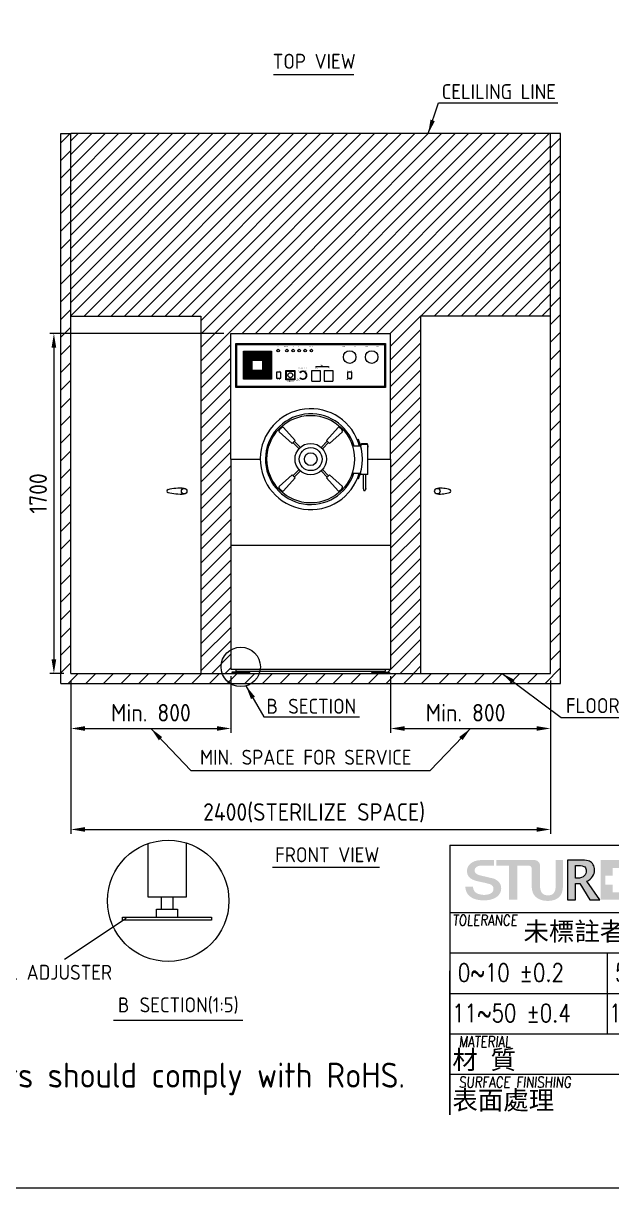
# Model space of a CAD drawing. Header units: millimetres. Extents: x -226924 to 28029, y 88 to 16082.
# Drawn here: x 19726 to 22671, y 88 to 5912 of the extents above; entities that cross this region are included whole.
import ezdxf

# ---------------------------------------------------------------- set-up
doc = ezdxf.new("R2010")
doc.units = ezdxf.units.MM
doc.linetypes.add('HIDDEN', pattern=[9.525, 6.35, -3.175])
doc.layers.get('0').update_dxf_attribs({"lineweight": 25})
for name, color, linetype, lineweight in [('D', 3, 'Continuous', 9), ('F', 7, 'Continuous', 15), ('H', 2, 'HIDDEN', 15), ('S', 4, 'Continuous', 15), ('線段', 7, 'Continuous', 25)]:
    doc.layers.add(name, color=color, linetype=linetype, lineweight=lineweight)
doc.styles.get("Standard").update_dxf_attribs({"font": 'KAIU.TTF'})
doc.styles.add('STU25', font='isocp2.shx')
doc.styles.add('Text', font='romans.shx', dxfattribs={"width": 0.8, "oblique": 10})
doc.dimstyles.new('STU25', dxfattribs={"dimscale": 35, "dimtxt": 2.5, "dimasz": 2, "dimexe": 0.6, "dimexo": 1, "dimgap": 1, "dimtad": 1, "dimdsep": 46, "dimtxsty": 'STU25', "dimcen": 2, "dimazin": 2, "dimtfac": 1, "dimtmove": 0, "dimatfit": 3, "dimfxl": 0, "dimtolj": 1, "dimtzin": 0, "dimarcsym": 0})
doc.dimstyles.new('STU25$7', dxfattribs={"dimscale": 35, "dimtxt": 2.5, "dimasz": 2, "dimexe": 1.25, "dimexo": 0.625, "dimgap": 1, "dimtad": 0, "dimdec": 4, "dimdsep": 46, "dimtxsty": 'STU25', "dimcen": 2.5, "dimazin": 2, "dimtfac": 1, "dimtdec": 4, "dimtmove": 0, "dimatfit": 3, "dimfxl": 0, "dimtolj": 1, "dimtzin": 0, "dimarcsym": 0})

# ---------------------------------------------------------------- blocks, each defined once
blk = doc.blocks.new('*D5')
at = {"layer": 'D', "color": 0, "lineweight": -2}
for p, q in [((19964.5, 2625.1), (19964.5, 1858.6)), ((22364.5, 2625.1), (22364.5, 1858.6)), ((20034.5, 1879.6), (22294.5, 1879.6))]:
    blk.add_line(p, q, dxfattribs=at)
at = {"layer": 'D', "color": 0}
for points in [[(20034.5, 1891.3), (20034.5, 1868), (19964.5, 1879.6)], [(22294.5, 1868), (22294.5, 1891.3), (22364.5, 1879.6)]]:
    blk.add_solid(points, dxfattribs=at)
at = {"layer": 'Defpoints', "color": 0}
for p in [(19964.5, 2660.1), (22364.5, 2660.1), (22364.5, 1879.6)]:
    blk.add_point(p, dxfattribs=at)
at = {"layer": 'D', "color": 0, "insert": (21181.4, 1962.7), "char_height": 87.5, "attachment_point": 5, "style": 'STU25'}
blk.add_mtext('\\A1;2400(STERILIZE SPACE)', dxfattribs=at)
blk = doc.blocks.new('*D7')
at = {"layer": 'D', "color": 0, "lineweight": -2}
for p, q in [((19964.5, 2625.1), (19964.5, 2363.7)), ((20764.5, 2646.1), (20764.5, 2363.7)), ((20034.5, 2384.7), (20694.5, 2384.7))]:
    blk.add_line(p, q, dxfattribs=at)
at = {"layer": 'D', "color": 0}
for points in [[(20034.5, 2396.4), (20034.5, 2373.1), (19964.5, 2384.7)], [(20694.5, 2373.1), (20694.5, 2396.4), (20764.5, 2384.7)]]:
    blk.add_solid(points, dxfattribs=at)
at = {"layer": 'Defpoints', "color": 0}
for p in [(20764.5, 2681.1), (19964.5, 2660.1), (20764.5, 2384.7)]:
    blk.add_point(p, dxfattribs=at)
at = {"layer": 'D', "color": 0, "insert": (20364.5, 2463.5), "char_height": 87.5, "attachment_point": 5, "style": 'STU25'}
blk.add_mtext('\\A1;Min. 800', dxfattribs=at)
blk = doc.blocks.new('*D8')
at = {"layer": 'D', "color": 0, "lineweight": -2}
for p, q in [((21564.5, 2646.1), (21564.5, 2363.7)), ((22364.5, 2625.1), (22364.5, 2363.7)), ((21634.5, 2384.7), (22294.5, 2384.7))]:
    blk.add_line(p, q, dxfattribs=at)
at = {"layer": 'D', "color": 0}
for points in [[(21634.5, 2396.4), (21634.5, 2373.1), (21564.5, 2384.7)], [(22294.5, 2373.1), (22294.5, 2396.4), (22364.5, 2384.7)]]:
    blk.add_solid(points, dxfattribs=at)
at = {"layer": 'Defpoints', "color": 0}
for p in [(21564.5, 2681.1), (22364.5, 2660.1), (22364.5, 2384.7)]:
    blk.add_point(p, dxfattribs=at)
at = {"layer": 'D', "color": 0, "insert": (21939.5, 2463.5), "char_height": 87.5, "attachment_point": 5, "style": 'STU25'}
blk.add_mtext('\\A1;Min. 800', dxfattribs=at)
blk = doc.blocks.new('*D9')
at = {"layer": 'D', "color": 0, "lineweight": -2}
for p, q in [((20729.5, 4360.1), (19858, 4360.1)), ((19879, 4290.1), (19879, 2730.1)), ((19929.5, 2660.1), (19858, 2660.1))]:
    blk.add_line(p, q, dxfattribs=at)
at = {"layer": 'D', "color": 0}
for points in [[(19890.6, 4290.1), (19867.3, 4290.1), (19879, 4360.1)], [(19867.3, 2730.1), (19890.6, 2730.1), (19879, 2660.1)]]:
    blk.add_solid(points, dxfattribs=at)
at = {"layer": 'Defpoints', "color": 0}
for p in [(20764.5, 4360.1), (19879, 2660.1), (19964.5, 2660.1)]:
    blk.add_point(p, dxfattribs=at)
at = {"layer": 'D', "color": 0, "insert": (19800.2, 3560.1), "char_height": 87.5, "attachment_point": 5, "rotation": 90, "style": 'STU25'}
blk.add_mtext('\\A1;1700', dxfattribs=at)
blk = doc.blocks.new('新駿LOGO')
at = {"layer": 'F'}
h = blk.add_hatch(color=256, dxfattribs=at)
edge = h.paths.add_edge_path()
edge.add_spline(control_points=[(-529.05, -442.14), (-529.05, -442.31), (-529.02, -442.45), (-528.95, -442.56), (-528.89, -442.68), (-528.8, -442.78), (-528.69, -442.85), (-528.57, -442.93), (-528.44, -442.98), (-528.29, -443.01), (-528.15, -443.05), (-527.99, -443.07), (-527.81, -443.07), (-527.62, -443.07), (-527.47, -443.05), (-527.33, -443.01), (-527.2, -442.97), (-527.09, -442.92), (-527.01, -442.86), (-526.93, -442.8), (-526.87, -442.73), (-526.83, -442.65), (-526.8, -442.57), (-526.78, -442.49), (-526.78, -442.41), (-526.78, -442.25), (-526.82, -442.13), (-526.91, -442.05), (-526.99, -441.97), (-527.08, -441.91), (-527.18, -441.88), (-527.36, -441.83), (-527.56, -441.77), (-527.79, -441.72), (-528.02, -441.67), (-528.3, -441.61), (-528.64, -441.53), (-528.85, -441.48), (-529.02, -441.41), (-529.16, -441.34), (-529.3, -441.26), (-529.41, -441.17), (-529.5, -441.07), (-529.58, -440.98), (-529.64, -440.87), (-529.67, -440.77), (-529.7, -440.66), (-529.72, -440.55), (-529.72, -440.43), (-529.72, -440.22), (-529.67, -440.03), (-529.57, -439.87), (-529.46, -439.71), (-529.33, -439.58), (-529.16, -439.47), (-528.99, -439.37), (-528.85, -439.31), (-528.64, -439.26), (-528.43, -439.21), (-528.13, -439.2), (-527.91, -439.2), (-527.66, -439.2), (-526.73, -439.2), (-526.73, -439.2), (-526.73, -439.2), (-526.73, -439.81), (-526.73, -439.81), (-526.73, -439.81), (-528.14, -439.8), (-528.28, -439.83), (-528.39, -439.85), (-528.48, -439.86), (-528.56, -439.9), (-528.65, -439.94), (-528.72, -440), (-528.78, -440.07), (-528.84, -440.14), (-528.87, -440.23), (-528.87, -440.34), (-528.87, -440.5), (-528.81, -440.62), (-528.7, -440.7), (-528.6, -440.79), (-528.46, -440.85), (-528.28, -440.9), (-528.27, -440.9), (-528.19, -440.92), (-528.07, -440.95), (-527.94, -440.98), (-527.8, -441.01), (-527.65, -441.05), (-527.49, -441.09), (-527.34, -441.12), (-527.19, -441.16), (-527.04, -441.19), (-526.94, -441.21), (-526.87, -441.23), (-526.71, -441.27), (-526.58, -441.34), (-526.46, -441.41), (-526.34, -441.49), (-526.24, -441.58), (-526.16, -441.67), (-526.08, -441.77), (-526.02, -441.88), (-525.98, -441.99), (-525.94, -442.1), (-525.92, -442.22), (-525.92, -442.33), (-525.92, -442.57), (-525.98, -442.78), (-526.09, -442.95), (-526.2, -443.12), (-526.35, -443.26), (-526.53, -443.37), (-526.71, -443.48), (-526.92, -443.55), (-527.15, -443.61), (-527.39, -443.66), (-527.62, -443.68), (-527.87, -443.68), (-528.14, -443.68), (-528.41, -443.65), (-528.65, -443.59), (-528.9, -443.53), (-529.11, -443.44), (-529.3, -443.31), (-529.48, -443.19), (-529.63, -443.03), (-529.74, -442.83), (-529.84, -442.64), (-529.9, -442.41), (-529.91, -442.14), (-529.91, -442.14), (-529.05, -442.14), (-529.05, -442.14)], knot_values=[0, 0, 0, 0, 1, 1, 1, 2, 2, 2, 3, 3, 3, 4, 4, 4, 5, 5, 5, 6, 6, 6, 7, 7, 7, 8, 8, 8, 9, 9, 9, 10, 10, 10, 11, 11, 11, 12, 12, 12, 13, 13, 13, 14, 14, 14, 15, 15, 15, 16, 16, 16, 17, 17, 17, 18, 18, 18, 19, 19, 19, 20, 20, 20, 21, 21, 21, 22, 22, 22, 23, 23, 23, 24, 24, 24, 25, 25, 25, 26, 26, 26, 27, 27, 27, 28, 28, 28, 29, 29, 29, 30, 30, 30, 31, 31, 31, 32, 32, 32, 33, 33, 33, 34, 34, 34, 35, 35, 35, 36, 36, 36, 37, 37, 37, 38, 38, 38, 39, 39, 39, 40, 40, 40, 41, 41, 41, 42, 42, 42, 43, 43, 43, 44, 44, 44, 45, 45, 45, 45], degree=3, periodic=0)
edge = h.paths.add_edge_path()
edge.add_spline(control_points=[(-522.53, -440.14), (-522.54, -440.04), (-522.57, -439.94), (-522.63, -439.9), (-522.77, -439.79), (-522.9, -439.81), (-522.9, -439.81), (-522.9, -439.81), (-523.02, -439.81), (-523.02, -439.81), (-523.02, -439.81), (-524.14, -439.81), (-524.14, -439.81), (-524.14, -439.81), (-524.14, -443.62), (-524.14, -443.62), (-524.14, -443.62), (-525.06, -443.62), (-525.06, -443.62), (-525.06, -443.62), (-525.06, -439.81), (-525.06, -439.81), (-525.06, -439.81), (-526.47, -439.81), (-526.47, -439.81), (-526.47, -439.81), (-526.47, -439.2), (-526.47, -439.2), (-526.47, -439.2), (-522.39, -439.2), (-522.39, -439.2)], knot_values=[5.578051, 5.578051, 5.578051, 5.578051, 6, 6, 6, 7, 7, 7, 8, 8, 8, 9, 9, 9, 10, 10, 10, 11, 11, 11, 12, 12, 12, 13, 13, 13, 14, 14, 14, 15, 15, 15, 15], degree=3, periodic=0)
edge.add_spline(control_points=[(-522.4, -439.2), (-522.31, -439.2), (-522.22, -439.2), (-522.22, -439.2), (-522.22, -439.2), (-521.96, -439.19), (-521.76, -439.41), (-521.58, -439.61), (-521.61, -439.85), (-521.61, -439.85), (-521.61, -439.85), (-521.61, -441.92), (-521.61, -441.92), (-521.61, -442.41), (-521.52, -442.73), (-521.36, -442.89), (-521.19, -443.05), (-520.97, -443.13), (-520.71, -443.13), (-520.45, -443.13), (-520.24, -443.05), (-520.09, -442.89), (-519.93, -442.74), (-519.86, -442.43), (-519.86, -441.98), (-519.86, -441.98), (-519.86, -439.2), (-519.86, -439.2), (-519.86, -439.2), (-519.05, -439.2), (-519.05, -439.2), (-519.05, -439.2), (-519.05, -441.92), (-519.05, -441.92), (-519.05, -442.43), (-519.12, -442.8), (-519.25, -443.02), (-519.38, -443.24), (-519.56, -443.42), (-519.8, -443.54), (-520.05, -443.67), (-520.35, -443.74), (-520.73, -443.74), (-521.09, -443.74), (-521.41, -443.68), (-521.67, -443.56), (-521.93, -443.44), (-522.14, -443.26), (-522.3, -443.03), (-522.45, -442.8), (-522.53, -442.42), (-522.53, -441.91), (-522.53, -441.91), (-522.53, -440.92), (-522.53, -440.14)], knot_values=[0.44538, 0.44538, 0.44538, 0.44538, 1, 1, 1, 2, 2, 2, 3, 3, 3, 4, 4, 4, 5, 5, 5, 6, 6, 6, 7, 7, 7, 8, 8, 8, 9, 9, 9, 10, 10, 10, 11, 11, 11, 12, 12, 12, 13, 13, 13, 14, 14, 14, 15, 15, 15, 16, 16, 16, 17, 17, 17, 17.603917, 17.603917, 17.603917, 17.603917], degree=3, periodic=0)
h = blk.add_hatch(color=256, dxfattribs=at)
edge = h.paths.add_edge_path()
edge.add_spline(control_points=[(-526.47, -439.2), (-526.47, -439.2), (-526.47, -439.81), (-526.47, -439.81)], knot_values=[-14, -14, -14, -14, -13, -13, -13, -13], degree=3, periodic=0)
edge.add_spline(control_points=[(-526.47, -439.81), (-526.47, -439.81), (-525.06, -439.81), (-525.06, -439.81)], knot_values=[-13, -13, -13, -13, -12, -12, -12, -12], degree=3, periodic=0)
edge.add_spline(control_points=[(-525.06, -439.81), (-525.06, -439.81), (-525.06, -443.62), (-525.06, -443.62)], knot_values=[-12, -12, -12, -12, -11, -11, -11, -11], degree=3, periodic=0)
edge.add_spline(control_points=[(-525.06, -443.62), (-525.06, -443.62), (-524.14, -443.62), (-524.14, -443.62)], knot_values=[-11, -11, -11, -11, -10, -10, -10, -10], degree=3, periodic=0)
edge.add_spline(control_points=[(-524.14, -443.62), (-524.14, -443.62), (-524.14, -439.81), (-524.14, -439.81)], knot_values=[-10, -10, -10, -10, -9, -9, -9, -9], degree=3, periodic=0)
edge.add_spline(control_points=[(-524.14, -439.81), (-524.14, -439.81), (-523.02, -439.81), (-523.02, -439.81)], knot_values=[-9, -9, -9, -9, -8, -8, -8, -8], degree=3, periodic=0)
edge.add_spline(control_points=[(-523.02, -439.81), (-523.02, -439.81), (-522.9, -439.81), (-522.9, -439.81)], knot_values=[-8, -8, -8, -8, -7, -7, -7, -7], degree=3, periodic=0)
edge.add_spline(control_points=[(-522.9, -439.81), (-522.9, -439.81), (-522.77, -439.79), (-522.63, -439.9)], knot_values=[-7, -7, -7, -7, -6, -6, -6, -6], degree=3, periodic=0)
edge.add_spline(control_points=[(-522.63, -439.9), (-522.57, -439.94), (-522.54, -440.04), (-522.53, -440.14)], knot_values=[-6, -6, -6, -6, -5.578051, -5.578051, -5.578051, -5.578051], degree=3, periodic=0)
edge.add_spline(control_points=[(-522.53, -440.14), (-522.53, -440.92), (-522.53, -441.91), (-522.53, -441.91)], knot_values=[-17.603917, -17.603917, -17.603917, -17.603917, -17, -17, -17, -17], degree=3, periodic=0)
edge.add_spline(control_points=[(-522.53, -441.91), (-522.53, -442.42), (-522.45, -442.8), (-522.3, -443.03)], knot_values=[-17, -17, -17, -17, -16, -16, -16, -16], degree=3, periodic=0)
edge.add_spline(control_points=[(-522.3, -443.03), (-522.14, -443.26), (-521.93, -443.44), (-521.67, -443.56)], knot_values=[-16, -16, -16, -16, -15, -15, -15, -15], degree=3, periodic=0)
edge.add_spline(control_points=[(-521.67, -443.56), (-521.41, -443.68), (-521.09, -443.74), (-520.73, -443.74)], knot_values=[-15, -15, -15, -15, -14, -14, -14, -14], degree=3, periodic=0)
edge.add_spline(control_points=[(-520.73, -443.74), (-520.35, -443.74), (-520.05, -443.67), (-519.8, -443.54)], knot_values=[-14, -14, -14, -14, -13, -13, -13, -13], degree=3, periodic=0)
edge.add_spline(control_points=[(-519.8, -443.54), (-519.56, -443.42), (-519.38, -443.24), (-519.25, -443.02)], knot_values=[-13, -13, -13, -13, -12, -12, -12, -12], degree=3, periodic=0)
edge.add_spline(control_points=[(-519.25, -443.02), (-519.12, -442.8), (-519.05, -442.43), (-519.05, -441.92)], knot_values=[-12, -12, -12, -12, -11, -11, -11, -11], degree=3, periodic=0)
edge.add_spline(control_points=[(-519.05, -441.92), (-519.05, -441.92), (-519.05, -439.2), (-519.05, -439.2)], knot_values=[-11, -11, -11, -11, -10, -10, -10, -10], degree=3, periodic=0)
edge.add_spline(control_points=[(-519.05, -439.2), (-519.05, -439.2), (-519.86, -439.2), (-519.86, -439.2)], knot_values=[-10, -10, -10, -10, -9, -9, -9, -9], degree=3, periodic=0)
edge.add_spline(control_points=[(-519.86, -439.2), (-519.86, -439.2), (-519.86, -441.98), (-519.86, -441.98)], knot_values=[-9, -9, -9, -9, -8, -8, -8, -8], degree=3, periodic=0)
edge.add_spline(control_points=[(-519.86, -441.98), (-519.86, -442.43), (-519.93, -442.74), (-520.09, -442.89)], knot_values=[-8, -8, -8, -8, -7, -7, -7, -7], degree=3, periodic=0)
edge.add_spline(control_points=[(-520.09, -442.89), (-520.24, -443.05), (-520.45, -443.13), (-520.71, -443.13)], knot_values=[-7, -7, -7, -7, -6, -6, -6, -6], degree=3, periodic=0)
edge.add_spline(control_points=[(-520.71, -443.13), (-520.97, -443.13), (-521.19, -443.05), (-521.36, -442.89)], knot_values=[-6, -6, -6, -6, -5, -5, -5, -5], degree=3, periodic=0)
edge.add_spline(control_points=[(-521.36, -442.89), (-521.52, -442.73), (-521.61, -442.41), (-521.61, -441.92)], knot_values=[-5, -5, -5, -5, -4, -4, -4, -4], degree=3, periodic=0)
edge.add_spline(control_points=[(-521.61, -441.92), (-521.61, -441.92), (-521.61, -439.85), (-521.61, -439.85)], knot_values=[-4, -4, -4, -4, -3, -3, -3, -3], degree=3, periodic=0)
edge.add_spline(control_points=[(-521.61, -439.85), (-521.61, -439.85), (-521.61, -439.85), (-521.61, -439.85)], knot_values=[-3, -3, -3, -3, -2.999949, -2.999949, -2.999949, -2.999949], degree=3, periodic=0)
edge.add_spline(control_points=[(-521.61, -439.85), (-521.61, -439.85), (-521.58, -439.61), (-521.76, -439.41)], knot_values=[-2.999949, -2.999949, -2.999949, -2.999949, -2, -2, -2, -2], degree=3, periodic=0)
edge.add_spline(control_points=[(-521.76, -439.41), (-521.96, -439.19), (-522.22, -439.2), (-522.22, -439.2)], knot_values=[-2, -2, -2, -2, -1, -1, -1, -1], degree=3, periodic=0)
edge.add_spline(control_points=[(-522.22, -439.2), (-522.22, -439.2), (-526.47, -439.2), (-526.47, -439.2)], knot_values=[-15, -15, -15, -15, -14, -14, -14, -14], degree=3, periodic=0)
h = blk.add_hatch(color=256, dxfattribs=at)
edge = h.paths.add_edge_path()
edge.add_spline(control_points=[(-518.54, -443.62), (-518.54, -443.62), (-518.54, -439.2), (-518.54, -439.2), (-518.54, -439.2), (-516.88, -439.2), (-516.88, -439.2), (-516.55, -439.2), (-516.29, -439.25), (-516.11, -439.33), (-515.93, -439.41), (-515.79, -439.54), (-515.69, -439.72), (-515.59, -439.89), (-515.54, -440.08), (-515.54, -440.3), (-515.54, -440.56), (-515.61, -440.8), (-515.76, -441.03), (-515.91, -441.26), (-516.12, -441.44), (-516.39, -441.56), (-516.39, -441.56), (-514.95, -443.62), (-514.95, -443.62), (-514.95, -443.62), (-516.07, -443.62), (-516.07, -443.62), (-516.07, -443.62), (-517.17, -441.81), (-517.17, -441.81), (-517.17, -441.81), (-517.67, -441.81), (-517.67, -441.81), (-517.67, -441.81), (-517.67, -443.62), (-517.67, -443.62), (-517.67, -443.62), (-518.54, -443.62), (-518.54, -443.62)], knot_values=[0, 0, 0, 0, 1, 1, 1, 2, 2, 2, 3, 3, 3, 4, 4, 4, 5, 5, 5, 6, 6, 6, 7, 7, 7, 8, 8, 8, 9, 9, 9, 10, 10, 10, 11, 11, 11, 12, 12, 12, 13, 13, 13, 13], degree=3, periodic=1)
edge = h.paths.add_edge_path(flags=16)
edge.add_spline(control_points=[(-517.67, -441.21), (-517.67, -441.21), (-517.46, -441.21), (-517.46, -441.21), (-517.08, -441.21), (-516.82, -441.13), (-516.68, -440.96), (-516.53, -440.8), (-516.46, -440.61), (-516.46, -440.4), (-516.46, -440.22), (-516.52, -440.08), (-516.63, -439.97), (-516.75, -439.86), (-516.99, -439.81), (-517.35, -439.81), (-517.35, -439.81), (-517.67, -439.81), (-517.67, -439.81), (-517.67, -439.81), (-517.67, -441.21), (-517.67, -441.21)], knot_values=[0, 0, 0, 0, 1, 1, 1, 2, 2, 2, 3, 3, 3, 4, 4, 4, 5, 5, 5, 6, 6, 6, 7, 7, 7, 7], degree=3, periodic=1)
h = blk.add_hatch(color=256, dxfattribs=at)
edge = h.paths.add_edge_path()
edge.add_spline(control_points=[(-514.87, -443.62), (-514.87, -443.62), (-513.05, -443.62), (-513.05, -443.62)], knot_values=[-9, -9, -9, -9, -8, -8, -8, -8], degree=3, periodic=0)
edge.add_spline(control_points=[(-513.05, -443.62), (-512.51, -443.62), (-512.09, -443.52), (-511.79, -443.32)], knot_values=[-8, -8, -8, -8, -7, -7, -7, -7], degree=3, periodic=0)
edge.add_spline(control_points=[(-511.79, -443.32), (-511.48, -443.12), (-511.25, -442.85), (-511.09, -442.5)], knot_values=[-7, -7, -7, -7, -6, -6, -6, -6], degree=3, periodic=0)
edge.add_spline(control_points=[(-511.09, -442.5), (-510.93, -442.15), (-510.85, -441.76), (-510.85, -441.32)], knot_values=[-6, -6, -6, -6, -5, -5, -5, -5], degree=3, periodic=0)
edge.add_spline(control_points=[(-510.85, -441.32), (-510.85, -440.87), (-510.93, -440.49), (-511.1, -440.17)], knot_values=[-5, -5, -5, -5, -4, -4, -4, -4], degree=3, periodic=0)
edge.add_spline(control_points=[(-511.1, -440.17), (-511.27, -439.85), (-511.49, -439.61), (-511.78, -439.45)], knot_values=[-4, -4, -4, -4, -3, -3, -3, -3], degree=3, periodic=0)
edge.add_spline(control_points=[(-511.78, -439.45), (-512.06, -439.29), (-512.46, -439.2), (-512.97, -439.2)], knot_values=[-3, -3, -3, -3, -2, -2, -2, -2], degree=3, periodic=0)
edge.add_spline(control_points=[(-512.97, -439.2), (-512.97, -439.2), (-514.87, -439.2), (-514.87, -439.2)], knot_values=[-2, -2, -2, -2, -1, -1, -1, -1], degree=3, periodic=0)
edge.add_spline(control_points=[(-514.87, -439.2), (-514.87, -439.2), (-514.87, -443.62), (-514.87, -443.62)], knot_values=[-1, -1, -1, -1, 0, 0, 0, 0], degree=3, periodic=0)
h.paths.add_polyline_path([(-514.34, -441.95), (-514.34, -440.92), (-513.51, -440.92), (-513.51, -440.07), (-512.48, -440.07), (-512.48, -440.92), (-511.64, -440.92), (-511.64, -441.95), (-512.48, -441.95), (-512.48, -442.77), (-513.51, -442.77), (-513.51, -441.95)], flags=16)
h = blk.add_hatch(color=256, dxfattribs=at)
edge = h.paths.add_edge_path()
edge.add_spline(control_points=[(-509.51, -443.62), (-509.51, -443.62), (-509.51, -441.77), (-509.51, -441.77), (-509.51, -441.77), (-511, -439.2), (-511, -439.2), (-511, -439.2), (-510.64, -439.2), (-510.64, -439.2), (-510.64, -439.2), (-510.3, -439.19), (-510.04, -439.32), (-509.79, -439.45), (-509.71, -439.68), (-509.71, -439.68), (-509.71, -439.68), (-508.9, -441.07), (-508.9, -441.07), (-508.9, -441.07), (-507.78, -439.2), (-507.78, -439.2), (-507.78, -439.2), (-507.05, -439.2), (-507.05, -439.2), (-507.05, -439.2), (-508.59, -441.77), (-508.59, -441.77), (-508.59, -441.77), (-508.59, -443.62), (-508.59, -443.62), (-508.59, -443.62), (-509.51, -443.62), (-509.51, -443.62)], knot_values=[0, 0, 0, 0, 1, 1, 1, 2, 2, 2, 3, 3, 3, 4, 4, 4, 5, 5, 5, 6, 6, 6, 7, 7, 7, 8, 8, 8, 9, 9, 9, 10, 10, 10, 11, 11, 11, 11], degree=3, periodic=1)
at = {"layer": 'F', "lineweight": 0}
for points, knots in [([(-518.54, -443.62), (-518.54, -443.62), (-518.54, -439.2), (-518.54, -439.2), (-518.54, -439.2), (-516.88, -439.2), (-516.88, -439.2), (-516.55, -439.2), (-516.29, -439.25), (-516.11, -439.33), (-515.93, -439.41), (-515.79, -439.54), (-515.69, -439.72), (-515.59, -439.89), (-515.54, -440.08), (-515.54, -440.3), (-515.54, -440.56), (-515.61, -440.8), (-515.76, -441.03), (-515.91, -441.26), (-516.12, -441.44), (-516.39, -441.56), (-516.39, -441.56), (-514.95, -443.62), (-514.95, -443.62), (-514.95, -443.62), (-516.07, -443.62), (-516.07, -443.62), (-516.07, -443.62), (-517.17, -441.81), (-517.17, -441.81), (-517.17, -441.81), (-517.67, -441.81), (-517.67, -441.81), (-517.67, -441.81), (-517.67, -443.62), (-517.67, -443.62), (-517.67, -443.62), (-518.54, -443.62), (-518.54, -443.62)], [0, 0, 0, 0, 1, 1, 1, 2, 2, 2, 3, 3, 3, 4, 4, 4, 5, 5, 5, 6, 6, 6, 7, 7, 7, 8, 8, 8, 9, 9, 9, 10, 10, 10, 11, 11, 11, 12, 12, 12, 13, 13, 13, 13]), ([(-517.67, -441.21), (-517.67, -441.21), (-517.46, -441.21), (-517.46, -441.21), (-517.08, -441.21), (-516.82, -441.13), (-516.68, -440.96), (-516.53, -440.8), (-516.46, -440.61), (-516.46, -440.4), (-516.46, -440.22), (-516.52, -440.08), (-516.63, -439.97), (-516.75, -439.86), (-516.99, -439.81), (-517.35, -439.81), (-517.35, -439.81), (-517.67, -439.81), (-517.67, -439.81), (-517.67, -439.81), (-517.67, -441.21), (-517.67, -441.21)], [0, 0, 0, 0, 1, 1, 1, 2, 2, 2, 3, 3, 3, 4, 4, 4, 5, 5, 5, 6, 6, 6, 7, 7, 7, 7]), ([(-509.51, -443.62), (-509.51, -443.62), (-509.51, -441.77), (-509.51, -441.77), (-509.51, -441.77), (-511, -439.2), (-511, -439.2), (-511, -439.2), (-510.64, -439.2), (-510.64, -439.2), (-510.64, -439.2), (-510.3, -439.19), (-510.04, -439.32), (-509.79, -439.45), (-509.71, -439.68), (-509.71, -439.68), (-509.71, -439.68), (-508.9, -441.07), (-508.9, -441.07), (-508.9, -441.07), (-507.78, -439.2), (-507.78, -439.2), (-507.78, -439.2), (-507.05, -439.2), (-507.05, -439.2), (-507.05, -439.2), (-508.59, -441.77), (-508.59, -441.77), (-508.59, -441.77), (-508.59, -443.62), (-508.59, -443.62), (-508.59, -443.62), (-509.51, -443.62), (-509.51, -443.62)], [0, 0, 0, 0, 1, 1, 1, 2, 2, 2, 3, 3, 3, 4, 4, 4, 5, 5, 5, 6, 6, 6, 7, 7, 7, 8, 8, 8, 9, 9, 9, 10, 10, 10, 11, 11, 11, 11])]:
    blk.add_open_spline(points, degree=3, knots=knots, dxfattribs=at)
at = {"attachment_point": 1, "style": 'STU25'}
for s, insert, char_height in [('{\\f標楷體|b0|i0|c136|p65;新駿實業股份有限公司}', (-504.12, -439.33), 3.25), ('{\\f標楷體|b0|i0|c136|p65;STURDY\\H0.9667x; \\H1.034x;INDUSTRIAL CO.,LTD.}', (-455.51, -439.78), 3)]:
    blk.add_mtext(s, dxfattribs=dict(at, insert=insert, char_height=char_height))
blk = doc.blocks.new('H421')
at = {"layer": 'F', "color": 7}
for p, q in [((155.91, 38.09), (286.91, 38.09)), ((211.36, 38.09), (286.91, 38.09)), ((155.91, 30.59), (286.91, 30.59)), ((192.41, 30.59), (192.41, 17.09)), ((242.66, 30.59), (242.66, 17.09)), ((257.41, 30.59), (257.41, 17.09)), ((272.16, 30.59), (272.16, 17.09)), ((155.91, 26.09), (227.91, 26.09)), ((173.41, 26.09), (173.41, 17.09)), ((211.41, 26.09), (211.41, 17.09)), ((155.91, 8.09), (155.91, 24.09)), ((155.91, 21.59), (286.91, 21.59)), ((214.91, 21.59), (286.91, 21.59)), ((227.91, 21.59), (286.91, 21.59)), ((155.91, 17.09), (286.91, 17.09)), ((211.41, 17.09), (211.41, 12.59)), ((227.91, 17.09), (227.91, 8.09)), ((286.91, 12.59), (155.91, 12.59))]:
    blk.add_line(p, q, dxfattribs=at)
at = {"layer": 'F'}
for p, q in [((155.91, 38.09), (155.91, 17.09)), ((227.91, 30.59), (227.91, 17.09)), ((155.91, 24.09), (155.91, 16.09)), ((155.91, 17.09), (155.91, 8.09)), ((192.41, 17.09), (192.41, 8.09))]:
    blk.add_line(p, q, dxfattribs=at)
at = {"layer": 'F', "color": 0}
for p, q in [((220.66, 21.32), (220.66, 20.14)), ((223.77, 20.14), (227.5, 20.92)), ((227.5, 20.92), (227.5, 17.84)), ((220.66, 19.77), (220.66, 19)), ((223.77, 20.14), (223.77, 18.62)), ((218.72, 19.38), (219.89, 19.38)), ((220.27, 19.38), (221.04, 19.38)), ((220.66, 18.62), (220.66, 17.45)), ((221.42, 19.38), (222.57, 19.38)), ((223.49, 19.38), (224.81, 19.38)), ((223.77, 18.62), (227.5, 17.84)), ((225.34, 19.38), (225.81, 19.38)), ((226.31, 19.38), (228.03, 19.38))]:
    blk.add_line(p, q, dxfattribs=at)
for radius in [1.54, 0.762]:
    blk.add_circle((220.66, 19.38), radius, dxfattribs=at)
blk.add_blockref('新駿LOGO', (687.56, 475.62))
at = {"layer": 'F', "color": 1, "lineweight": 15, "style": 'Text', "oblique": 5, "width": 0.8}
for s, height, p in [('TOLERANCE', 1.2, (156.23, 29.13)), ('DESIGNED', 1.2, (228.57, 29.01)), ('DRAWN', 1.245, (243.23, 29.03)), ('VERIFIED', 1.2, (257.72, 29.09)), ('APPROVED', 1.2, (272.5, 29.06)), ('VIEWPOINT', 1.2, (211.83, 20.13)), ('MATERIAL', 1.2, (156.92, 15.63)), ('SCALE', 1.2, (193.44, 15.63)), ('UNIT', 1.2, (212.42, 15.63)), ('NAME', 1.2, (229.41, 15.63)), ('SURFACE FINISHING', 1.2, (156.92, 11.13)), ('MODEL NO.', 1.2, (193.44, 11.13)), ('DWG.NO.', 1.2, (229.41, 11.13))]:
    blk.add_text(s, height=height, dxfattribs=at).set_placement(p)
at = {"layer": 'F', "lineweight": -3}
for s, height, p in [('未標註者一般公差表', 2.076, (164.12, 27.45)), ('未標示之圓角為R1導角為C1', 2.0757, (192.54, 27.58)), ('設計:', 2.076, (228.54, 26.61)), ('繪圖:', 2.076, (243.32, 26.66)), ('校核:', 2.076, (257.59, 26.57)), ('核准:', 2.076, (272.41, 26.52)), ('視角', 2.076, (211.71, 17.69)), ('材 質', 2.076, (156.21, 13.19)), ('比例', 2.076, (192.73, 13.19)), ('單位', 2.076, (211.71, 13.19)), ('圖 名', 2.076, (228.7, 13.19)), ('表面處理', 2.076, (156.21, 8.69)), ('代表機種', 2.076, (192.73, 8.69)), ('圖 號', 2.076, (228.7, 8.69))]:
    blk.add_text(s, height=height, dxfattribs=at).set_placement(p)
at = {"layer": 'F', "lineweight": 20, "style": 'Text', "width": 0.8}
for s, p in [('0~10 ±0.2', (156.82, 22.91)), ('51~100±0.6', (174.32, 22.91)), ('201~500±1', (192.72, 22.91)), ('ANGLE  ±1%%D', (212.68, 22.91)), ('11~50 ±0.4', (156.2, 18.41)), ('101~200±0.8', (173.63, 18.41)), ('501~X  ±2', (192.72, 18.41))]:
    blk.add_text(s, height=2, dxfattribs=at).set_placement(p)

msp = doc.modelspace()

# ---------------------------------------------------------------- hatches: boundary and pattern name
h = msp.add_hatch(color=256)
h.paths.add_polyline_path([(20789.483, 4310.63), (21539.483, 4310.63), (21539.483, 4090.63), (20789.483, 4090.63)])
h.paths.add_polyline_path([(20794.483, 4305.63), (21534.483, 4305.63), (21534.483, 4095.63), (20794.483, 4095.63)], flags=16)
h = msp.add_hatch(color=256)
h.paths.add_polyline_path([(21085.483, 4174.88), (21039.483, 4174.88), (21039.483, 4128.88), (21085.483, 4128.88)])
h.paths.add_polyline_path([(21082.483, 4171.88), (21082.483, 4131.88), (21042.483, 4131.88), (21042.483, 4171.88)], flags=16)
h = msp.add_hatch(color=256)
h.paths.add_polyline_path([(21112.066, 4166.462), (21110.65, 4167.878, 0.01136804), (21109.927, 4167.187), (21112.755, 4164.358, -0.39222709), (21137.213, 4165.284), (21137.428, 4167.672, 0.03083087), (21135.365, 4169.019), (21136.266, 4170.807, 0.01136804), (21135.383, 4171.277), (21134.483, 4169.491, 0.30992327)])
h.paths.add_polyline_path([(21137.428, 4167.672), (21137.213, 4165.284, -0.51491666), (21134.58, 4136.098), (21134.364, 4133.71, 0.55981906)])
h.paths.add_polyline_path([(21134.364, 4133.71), (21134.58, 4136.098, -0.34118458), (21112.755, 4138.903), (21109.927, 4136.074, 0.01136804), (21110.65, 4135.383), (21112.066, 4136.799, 0.30810322)])
at = {"layer": 'D'}
h = msp.add_hatch(dxfattribs=at)
h.set_pattern_fill('ANSI31', color=256, scale=15, style=0)
h.set_pattern_definition([(45, (-6197.574, 714.08), (-33.67596, 33.67596), [])])
h.paths.add_polyline_path([(21564.483, 4361.13), (21564.483, 3731.13), (21564.483, 3301.13), (21564.483, 2681.13), (21539.483, 2681.13), (21539.483, 2671.13), (21529.876, 2671.13), (21529.876, 2666.027), (21532.772, 2663.13), (21563.983, 2663.13), (21563.983, 2660.13), (21714.483, 2660.13), (21714.483, 4447.065), (22364.483, 4447.065), (22364.483, 5360.13), (19964.483, 5360.13), (19964.483, 4447.065), (20614.483, 4447.065), (20614.483, 2660.13), (20764.983, 2660.13), (20764.983, 2663.13), (20796.195, 2663.13), (20799.091, 2666.027), (20799.091, 2671.13), (20789.483, 2671.13), (20789.483, 2681.13), (20764.483, 2681.13), (20764.483, 3301.13), (20764.483, 3731.13), (20764.483, 4361.13)])
at = {"layer": 'H', "ltscale": 5}
h = msp.add_hatch(dxfattribs=at)
h.set_pattern_fill('ANSI31', color=256, scale=500, style=0)
h.set_pattern_definition([(45, (238164.554, 23276.06), (-44.194174, 44.194174), [])])
h.paths.add_polyline_path([(22414.483, 2610.13), (22414.483, 5360.13), (22364.483, 5360.13), (22364.483, 2660.13), (19964.483, 2660.13), (19964.483, 5360.13), (19914.483, 5360.13), (19914.483, 2610.13)])
h.paths.add_polyline_path([(22414.483, 5360.13), (22364.483, 5360.13)], flags=16)
h.paths.add_polyline_path([(19914.483, 5360.13), (19964.483, 5360.13)], flags=16)

# ---------------------------------------------------------------- linework, layer by layer
for p, q in [((19964.483, 4447.065), (20614.483, 4447.065)), ((20614.483, 4447.065), (20614.483, 2660.13)), ((21714.483, 4447.065), (21714.483, 2660.13)), ((22364.483, 4447.065), (21714.483, 4447.065)), ((20764.483, 3731.13), (20764.483, 4361.13)), ((20764.483, 4361.13), (21564.483, 4361.13)), ((20789.483, 4310.63), (21539.483, 4310.63)), ((20789.483, 4090.63), (20789.483, 4310.63)), ((21539.483, 4310.63), (21539.483, 4090.63)), ((21564.483, 3731.13), (21564.483, 4361.13)), ((20794.483, 4305.63), (21534.483, 4305.63)), ((20794.483, 4095.63), (20794.483, 4305.63)), ((20827.483, 4271.63), (20871.483, 4227.63)), ((20923.483, 4227.63), (20967.483, 4271.63)), ((21534.483, 4305.63), (21534.483, 4095.63)), ((21190.483, 4194.63), (21253.483, 4194.63)), ((21190.483, 4194.63), (21190.483, 4189.63)), ((21220.983, 4194.63), (21220.983, 4199.63)), ((21253.483, 4194.63), (21253.483, 4189.63)), ((20871.483, 4175.63), (20827.483, 4131.63)), ((20923.483, 4175.63), (20967.483, 4131.63)), ((21112.755, 4164.358), (21109.927, 4167.187)), ((21112.755, 4138.903), (21109.927, 4136.074)), ((21112.066, 4166.462), (21110.65, 4167.878)), ((21112.066, 4136.799), (21110.65, 4135.383)), ((21134.483, 4169.491), (21135.383, 4171.277)), ((21135.365, 4169.019), (21136.266, 4170.807)), ((21169.133, 4174.88), (21211.833, 4174.88)), ((21169.133, 4122.38), (21169.133, 4174.88)), ((21211.833, 4174.88), (21211.833, 4122.38)), ((21232.133, 4174.88), (21232.133, 4122.38)), ((21232.133, 4174.88), (21274.833, 4174.88)), ((21274.833, 4174.88), (21274.833, 4122.38)), ((21539.483, 4090.63), (20789.483, 4090.63)), ((21534.483, 4095.63), (20794.483, 4095.63)), ((21169.133, 4122.38), (21211.833, 4122.38)), ((21232.133, 4122.38), (21274.833, 4122.38)), ((21070.902, 3810.605), (21006.202, 3868.941)), ((21027.415, 3890.155), (21085.751, 3825.454)), ((21243.215, 3825.454), (21301.552, 3890.155)), ((21322.765, 3868.941), (21258.065, 3810.605)), ((21085.751, 3825.454), (21070.902, 3810.605)), ((21074.968, 3814.671), (21104.656, 3784.983)), ((21111.373, 3791.701), (21081.685, 3821.389)), ((21247.281, 3821.389), (21217.593, 3791.701)), ((21224.311, 3784.983), (21253.999, 3814.671)), ((21258.065, 3810.605), (21243.215, 3825.454)), ((21403.436, 3830.484), (21397.889, 3828.195)), ((21419.354, 3808.873), (21419.854, 3809.373)), ((21419.354, 3804.873), (21419.354, 3808.873)), ((21419.854, 3804.373), (21419.354, 3804.873)), ((21419.854, 3809.373), (21446.854, 3809.373)), ((21446.854, 3804.373), (21419.854, 3804.373)), ((21446.854, 3809.373), (21447.354, 3808.873)), ((21447.354, 3804.873), (21446.854, 3804.373)), ((21447.354, 3808.873), (21447.354, 3804.873)), ((21450.804, 3798.373), (21450.804, 3792.373)), ((20764.483, 3731.13), (20911.984, 3731.13)), ((20764.483, 3731.13), (20911.984, 3731.13)), ((20764.483, 3731.13), (20764.483, 3301.13)), ((21450.854, 3731.13), (21564.483, 3731.13)), ((21450.854, 3731.13), (21564.483, 3731.13)), ((21564.483, 3731.13), (21564.483, 3301.13)), ((21104.656, 3678.763), (21074.968, 3649.075)), ((21081.685, 3642.358), (21111.373, 3672.046)), ((21217.593, 3672.046), (21247.281, 3642.358)), ((21253.999, 3649.075), (21224.311, 3678.763)), ((21450.804, 3665.373), (21450.804, 3671.373)), ((21006.586, 3595.151), (21070.902, 3653.141)), ((21085.751, 3638.292), (21027.415, 3573.591)), ((21070.902, 3653.141), (21085.751, 3638.292)), ((21243.215, 3638.292), (21258.065, 3653.141)), ((21301.205, 3573.976), (21243.215, 3638.292)), ((21258.065, 3653.141), (21322.765, 3594.805)), ((21403.436, 3633.262), (21397.889, 3635.551)), ((21427.004, 3654.373), (21427.004, 3586.373)), ((21439.704, 3586.373), (21439.704, 3654.373)), ((21427.004, 3586.373), (21429.854, 3574.373)), ((21429.854, 3574.373), (21436.854, 3574.373)), ((21439.704, 3586.373), (21436.854, 3574.373)), ((20764.483, 3301.13), (21564.483, 3301.13)), ((20764.483, 3301.13), (20764.483, 2681.13)), ((20764.483, 3301.13), (21564.483, 3301.13)), ((21564.483, 3301.13), (21564.483, 2681.13)), ((20764.483, 2681.13), (21564.483, 2681.13)), ((20789.483, 2681.13), (20789.483, 2671.13)), ((21539.483, 2671.13), (21539.483, 2681.13)), ((20789.483, 2671.13), (21539.483, 2671.13)), ((20350.199, 1540.275), (20350.199, 1809.099)), ((20540.199, 1813.075), (20540.199, 1540.275)), ((20540.199, 1540.275), (20350.199, 1540.275)), ((20415.199, 1540.275), (20415.199, 1480.275)), ((20475.199, 1480.275), (20475.199, 1540.275)), ((20393.238, 1440.275), (20393.238, 1480.275)), ((20393.238, 1480.275), (20497.161, 1480.275)), ((20497.161, 1480.275), (20497.161, 1440.275)), ((20222.699, 1425.275), (20222.699, 1440.275)), ((20222.699, 1440.275), (20667.699, 1440.275)), ((20667.699, 1425.275), (20222.699, 1425.275)), ((20667.699, 1440.275), (20667.699, 1425.275))]:
    msp.add_line(p, q)
at = {"linetype": 'Continuous'}
for p, q in [((21415.854, 3796.873), (21373.615, 3796.873)), ((21415.854, 3804.373), (21415.854, 3796.873)), ((21450.854, 3804.373), (21415.854, 3804.373)), ((21450.854, 3654.373), (21450.854, 3804.373)), ((21371.995, 3661.873), (21415.854, 3661.873)), ((21415.854, 3654.373), (21415.854, 3661.873)), ((21450.854, 3654.373), (21415.854, 3654.373)), ((20858.983, 2667.13), (20769.983, 2667.13)), ((20769.983, 2667.13), (20769.983, 2664.13)), ((20769.983, 2664.13), (20858.983, 2664.13)), ((20804.091, 2671.13), (20804.091, 2667.13)), ((20809.287, 2671.13), (20809.287, 2667.13)), ((20819.679, 2671.13), (20819.679, 2667.13)), ((20824.876, 2667.13), (20824.876, 2671.13)), ((20858.983, 2664.13), (20858.983, 2667.13)), ((21469.983, 2667.13), (21558.983, 2667.13)), ((21469.983, 2664.13), (21469.983, 2667.13)), ((21558.983, 2664.13), (21469.983, 2664.13)), ((21504.091, 2667.13), (21504.091, 2671.13)), ((21509.287, 2671.13), (21509.287, 2667.13)), ((21519.679, 2671.13), (21519.679, 2667.13)), ((21524.876, 2671.13), (21524.876, 2667.13)), ((21558.983, 2667.13), (21558.983, 2664.13))]:
    msp.add_line(p, q, dxfattribs=at)
for points in [[(20827.483, 4271.63), (20967.483, 4271.63), (20967.483, 4131.63), (20827.483, 4131.63)], [(20831.483, 4267.63), (20963.483, 4267.63), (20963.483, 4135.63), (20831.483, 4135.63)], [(20835.483, 4263.63), (20959.483, 4263.63), (20959.483, 4139.63), (20835.483, 4139.63)], [(20839.483, 4259.63), (20955.483, 4259.63), (20955.483, 4143.63), (20839.483, 4143.63)], [(20843.483, 4255.63), (20951.483, 4255.63), (20951.483, 4147.63), (20843.483, 4147.63)], [(20847.483, 4251.63), (20947.483, 4251.63), (20947.483, 4151.63), (20847.483, 4151.63)], [(20851.483, 4247.63), (20943.483, 4247.63), (20943.483, 4155.63), (20851.483, 4155.63)], [(20855.483, 4243.63), (20939.483, 4243.63), (20939.483, 4159.63), (20855.483, 4159.63)], [(20859.483, 4239.63), (20935.483, 4239.63), (20935.483, 4163.63), (20859.483, 4163.63)], [(20863.483, 4235.63), (20931.483, 4235.63), (20931.483, 4167.63), (20863.483, 4167.63)], [(20867.483, 4231.63), (20927.483, 4231.63), (20927.483, 4171.63), (20867.483, 4171.63)], [(20871.483, 4227.63), (20923.483, 4227.63), (20923.483, 4175.63), (20871.483, 4175.63)], [(20993.483, 4136.88), (21015.483, 4136.88), (21015.483, 4166.88), (20993.483, 4166.88)], [(21039.483, 4174.88), (21085.483, 4174.88), (21085.483, 4128.88), (21039.483, 4128.88)], [(21042.483, 4171.88), (21082.483, 4171.88), (21082.483, 4131.88), (21042.483, 4131.88)], [(21347.833, 4137.38), (21369.833, 4137.38), (21369.833, 4167.38), (21347.833, 4167.38)]]:
    msp.add_lwpolyline(points, close=True)
for centre, radius in [((21001.483, 4274.88), 6.5), ((21045.483, 4274.88), 6.5), ((21075.983, 4274.88), 6.5), ((21106.483, 4274.88), 6.5), ((21136.983, 4274.88), 6.5), ((21167.483, 4274.88), 6.5), ((21359.483, 4242.38), 31.5), ((21469.483, 4242.38), 31.5), ((21062.483, 4151.88), 12.5), ((21164.483, 3731.873), 219), ((21164.483, 3731.873), 78.75), ((21164.483, 3731.873), 57.5), ((20530.86, 3571.964), 13.838), ((21798.107, 3571.964), 13.838)]:
    msp.add_circle(centre, radius)
for centre, radius, start, end in [((21125.483, 4151.63), 22, 132.3947487, 135), ((21125.483, 4151.63), 22, 225, 227.6052513), ((21125.483, 4151.63), 20, 63.256316, 132.134016), ((21125.483, 4151.63), 20, 227.865984, 60.3903321), ((21125.483, 4151.63), 18, 225, 135), ((21125.483, 4151.63), 22, 60.6510648, 63.256316), ((21164.483, 3731.873), 252.5, 14.9173695, 343.905184), ((21164.483, 3731.873), 226.757, 16.6575002, 342.0190983), ((21009.742, 3872.482), 5.007, 146.3528854, 225), ((21052.003, 3844.354), 55.773, 123.6471146, 146.3528854), ((21023.875, 3886.614), 5.007, 39.0781277, 123.6471146), ((21305.092, 3886.614), 5.007, 56.3528854, 135), ((21276.964, 3844.354), 55.773, 33.6471146, 56.3528854), ((21319.225, 3872.482), 5.007, 309.0781277, 33.6471146), ((21164.483, 3731.873), 252.5, 14.9173695, 22.4249641), ((21164.483, 3731.873), 258.5, 337.5750359, 22.4249641), ((21164.483, 3731.873), 252.5, 337.5750359, 343.905184), ((20451.844, 3571.964), 7.438, 92.8712944, 267.1287056), ((20511.23, 3334.081), 252.485, 85.5409351, 104.3434458), ((20511.23, 3809.846), 252.485, 255.6565542, 274.4590649), ((21009.742, 3591.264), 5.007, 129.0780782, 213.6471146), ((21052.003, 3619.392), 55.773, 213.6471146, 236.3528854), ((21023.875, 3577.132), 5.007, 236.3528854, 315), ((21305.092, 3577.132), 5.007, 219.0780782, 303.6471146), ((21276.964, 3619.392), 55.773, 303.6471146, 326.3528854), ((21319.225, 3591.264), 5.007, 326.3528854, 45), ((21813.182, 3436.88), 149.683, 71.3412219, 95.7802136), ((21813.182, 3707.048), 149.683, 264.2197864, 288.6587781), ((21857.907, 3571.964), 7.438, 272.8712944, 87.1287056)]:
    msp.add_arc(centre, radius, start, end)
at = {"layer": 'D'}
for p, q in [((20977.5, 5655.959), (21380.782, 5655.959)), ((20972.919, 1691.874), (21508.247, 1691.874)), ((20240.635, 1433.974), (19932.59, 1229.634)), ((20177.545, 926.416), (20825.074, 926.416))]:
    msp.add_line(p, q, dxfattribs=at)
for centre, radius in [((20813.992, 2692.756), 98.378), ((20451.234, 1522.661), 303.734)]:
    msp.add_circle(centre, radius, dxfattribs=at)
at = {"layer": 'F', "color": 6}
msp.add_lwpolyline([(14843.916, 9357.733), (14843.916, 87.733), (28028.916, 87.733), (28028.916, 9357.733)], close=True, dxfattribs=at)
msp.add_lwpolyline([(14843.916, 9357.733), (14843.916, 87.733), (28028.916, 87.733), (28028.916, 9357.733)], close=True, dxfattribs=at)
at = {"layer": 'S'}
for p, q in [((19914.483, 2610.13), (19914.483, 5360.13)), ((19914.483, 5360.13), (19964.483, 5360.13)), ((19914.483, 5360.13), (19964.483, 5360.13)), ((19914.483, 5360.13), (19964.483, 5360.13)), ((19964.483, 2660.13), (19964.483, 5360.13)), ((22414.483, 5360.13), (19964.483, 5360.13)), ((22364.483, 2660.13), (22364.483, 5360.13)), ((22414.483, 5360.13), (22364.483, 5360.13)), ((22414.483, 5360.13), (22364.483, 5360.13)), ((22414.483, 5360.13), (22364.483, 5360.13)), ((22414.483, 2610.13), (22414.483, 5360.13)), ((22364.483, 4660.13), (22364.483, 4670.13)), ((19964.483, 2660.13), (22364.483, 2660.13)), ((19914.483, 2610.13), (22414.483, 2610.13))]:
    msp.add_line(p, q, dxfattribs=at)
at = {"layer": '線段'}
msp.add_circle((21164.483, 3731.873), 31.75, dxfattribs=at)

# ---------------------------------------------------------------- block references
at = {"xscale": 45, "yscale": 45, "zscale": 45}
msp.add_blockref('H421', (14843.916, 87.733), dxfattribs=at)

# ---------------------------------------------------------------- texts
for s, insert, char_height, width, attachment_point in [('{\\fArial|b0|i0|c0|p34;POWER}', (20991.483, 4297.631), 3.5, 19.50054, 1), ('{\\fArial|b0|i0|c0|p34;ADD WATER}', (21045.484, 4295.863), 3.5, 29.9713, 5), ('{\\fArial|b0|i0|c0|p34;HEAT}', (21075.984, 4295.863), 3.5, 19, 5), ('{\\fArial|b0|i0|c0|p34;STERI}.', (21107.063, 4295.863), 3.5, 19, 5), ('{\\fArial|b0|i0|c0|p34;DRY}', (21131.483, 4297.631), 3.5, 14.99983, 1), ('{\\fArial|b0|i0|c0|p34;COMPLETE}', (21153.483, 4297.631), 3.5, 23.49974, 1), ('{\\fArial|b0|i0|c0|p34;CHAMBER PRESSURE GAUGE}', (21322.483, 4297.631), 3.5, 77.43945, 1), ('{\\fArial|b0|i0|c0|p34;JACKET PRESSURE GAUGE}', (21438.483, 4297.631), 3.5, 67.407, 1), ('{\\fArial|b0|i0|c0|p34;TIMER}', (21220.983, 4203.136), 3.5, 59.839, 5), ('{\\fArial|b0|i0|c0|p34;ON}', (20999.483, 4176.13), 5, 14.49951, 1), ('{\\fArial|b1|i0|c0|p34;0.9}', (21097.93, 4174.63), 4, 25.84153, 1), ('{\\fArial|b1|i0|c0|p34;2.1}', (21097.983, 4135.63), 4, 25.7884, 1), ('{\\fArial|b0|i0|c0|p34;PRESSURE CONTROL}', (21098.983, 4189.63), 3.5, 56.4195, 1), ('{\\fArial|b1|i0|c0|p34;1.2}', (21136.483, 4176.63), 4, 11.85227, 1), ('{\\fArial|b0|i0|c0|p34;STERI.}', (21182.947, 4186.63), 3.5, 43.963, 1), ('{\\fArial|b0|i0|c0|p34;DRY}', (21247.983, 4186.574), 3.5, 35.41234, 1), ('{\\fArial|b0|i0|c0|p34;OFF}', (20997.483, 4132.13), 5, 16.49951, 1), ('{\\fArial|b0|i0|c0|p34;EMERGENCY}', (21048.483, 4123.63), 3.5, 23.5, 1), ('\\A1;{\\fArial|b1|i1|c0|p34;kg/cm\\H0.7x;\\S2^  ;}', (21091.983, 4127.63), 4, 25.94918, 1)]:
    msp.add_mtext(s, dxfattribs=dict(insert=insert, char_height=char_height, width=width, attachment_point=attachment_point))
at = {"char_height": 5, "attachment_point": 1}
for s, insert in [('{\\fARIAL|b0|i0|c0|p34;LIQUID}', (21347.483, 4176.13)), ('{\\fArial|b0|i0|c0|p34;NORMAL}', (21344.483, 4132.13))]:
    msp.add_mtext(s, dxfattribs=dict(at, insert=insert))
at = {"layer": 'D', "color": 11, "char_height": 75, "attachment_point": 1}
for s, insert in [('{\\Fisocp2.shx;TOP VIEW}', (20974.326, 5759.405)), ('{\\Fisocp.shx;\\C3;CELILING LINE}', (21819.912, 5607.611)), ('{\\Fisocp2.shx;\\C3;B\\f標楷體|b0|i0|c136|p65; \\Fisocp2.shx;SECTION}', (20943.009, 2533.464)), ('{\\Fisocp2.shx;\\C3;FLOOR (MUST BE WATERPROOF)}', (22442.022, 2536.549)), ('{\\Fisocp2.shx;\\C3;MIN. SPACE FOR SERVICE}', (20610.228, 2278.314)), ('{\\Fisocp2.shx;FRONT VIEW}', (20986.198, 1790.682)), ('{\\Fisocp2.shx;\\C3;B\\f???|b0|i0|c0|p65; \\Fisocp2.shx;LEVEL ADJUSTER}', (19359.916, 1202.753)), ('{\\Fisocp2.shx;B} {\\Fisocp2.shx;SECTION(1:5)}', (20199.448, 1039.831))]:
    msp.add_mtext(s, dxfattribs=dict(at, insert=insert))
at = {"layer": 'D', "color": 0, "insert": (18665.56, 713.222), "char_height": 125, "attachment_point": 1, "style": 'STU25'}
msp.add_mtext('Note{\\f標楷體|b0|i0|c136|p65;：}All parts should comply with RoHS.', dxfattribs=at)

# ---------------------------------------------------------------- dimensions: what is measured, and where the dimension line sits
at = {"layer": 'D'}
dim = msp.add_linear_dim(base=(19878.978, 2660.13), p1=(20764.483, 4360.13), p2=(19964.483, 2660.13), angle=90, dimstyle='STU25', dxfattribs=at)
dim.commit()
dim.dimension.update_dxf_attribs({"geometry": '*D9', "text_midpoint": (19878.978, 3560.13), "dimtype": 160})
dim = msp.add_linear_dim(base=(20764.483, 2384.748), p1=(19964.483, 2660.13), p2=(20764.483, 2681.13), text='Min. <>', dimstyle='STU25', dxfattribs=at)
dim.commit()
dim.dimension.update_dxf_attribs({"geometry": '*D7', "text_midpoint": (20364.483, 2463.498)})
for base, p1, text, picture, middle in [((22364.483, 2384.748), (21564.483, 2681.13), 'Min. <>', '*D8', (21939.483, 2384.748)), ((22364.483, 1879.618), (19964.483, 2660.13), '<>(STERILIZE SPACE)', '*D5', (21181.409, 1879.618))]:
    dim = msp.add_linear_dim(base=base, p1=p1, p2=(22364.483, 2660.13), text=text, dimstyle='STU25', dxfattribs=at)
    dim.commit()
    dim.dimension.update_dxf_attribs({"geometry": picture, "text_midpoint": middle, "dimtype": 160})

# ---------------------------------------------------------------- leaders
for points in [[(21752.24, 5360.13), (21804.561, 5513.872), (22401.906, 5513.872)], [(22121.988, 2660.13), (22418.069, 2439.876), (23832.885, 2439.876)], [(20840.415, 2597.993), (20929.591, 2443.537), (21408.399, 2443.537)], [(20364.483, 2384.748), (20564.43, 2174.155), (21762.398, 2174.155)], [(21964.483, 2384.748), (21762.398, 2174.155)]]:
    msp.add_leader(points, dimstyle='STU25$7', override={"dimgap": 1, "dimtad": 0}, dxfattribs=at)

doc.saveas('drawing.dxf')
